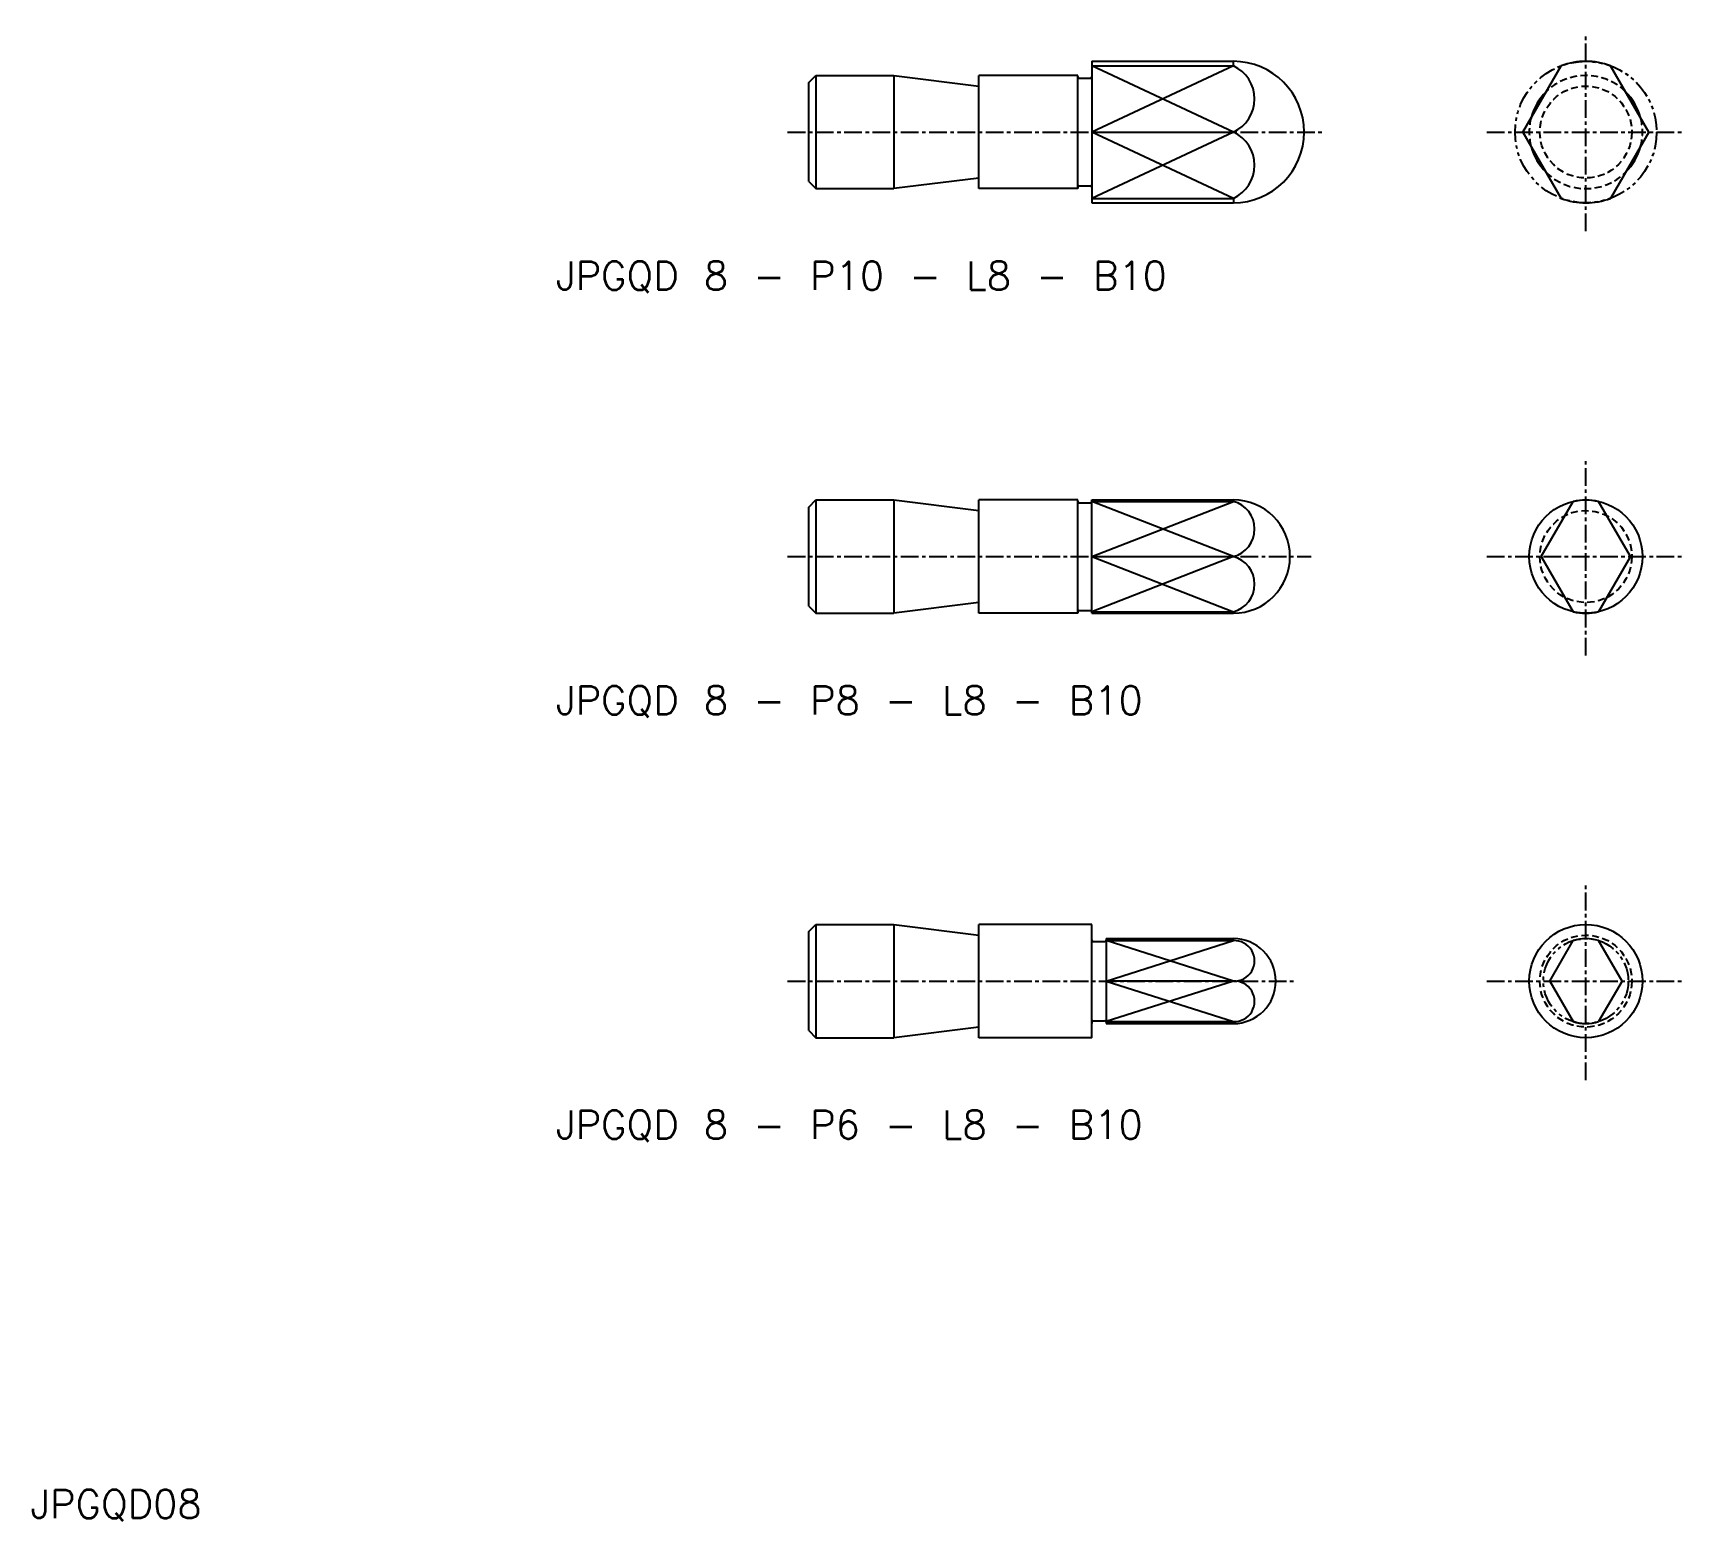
# Model space of a CAD drawing. Extents: x 5 to 122, y 5 to 110.
import ezdxf

# ---------------------------------------------------------------- set-up
doc = ezdxf.new("R2010")
doc.units = 0
for name, pattern in [('CENTER', [2, 1.25, -0.25, 0.25, -0.25]), ('DASHED', [0.75, 0.5, -0.25]), ('PHANTOM', [2.5, 1.25, -0.25, 0.25, -0.25, 0.25, -0.25])]:
    doc.linetypes.add(name, pattern=pattern)
doc.layers.get('0').update_dxf_attribs({"linetype": 'CONTINUOUS'})
doc.layers.add('CENTER', color=1, linetype='CENTER')
doc.styles.get("Standard").update_dxf_attribs({"font": 'txt.shx', "width": 0.8, "bigfont": 'bigfont.shx'})

msp = doc.modelspace()

# ---------------------------------------------------------------- linework, layer by layer
at = {"color": 7, "linetype": 'CONTINUOUS'}
for p, q in [((80, 107.96), (90, 107.96)), ((80, 107.96), (80, 97.96)), ((80, 107.64), (90, 107.64)), ((90, 107.64), (90, 107.96)), ((110.46, 102.96), (113.16, 107.64)), ((119.37, 102.96), (116.66, 107.64)), ((60, 106.46), (60.5, 106.96)), ((60, 99.46), (60, 106.46)), ((60.5, 106.96), (66, 106.96)), ((60.5, 106.96), (60.5, 98.96)), ((66, 106.96), (72, 106.21)), ((66, 106.96), (66, 98.96)), ((79, 106.96), (72, 106.96)), ((72, 98.96), (72, 106.96)), ((79, 106.86), (79, 106.96)), ((79, 98.96), (79, 106.96)), ((79.1, 106.76), (79.9, 106.76)), ((80, 102.96), (90, 102.96)), ((110.46, 102.96), (113.16, 98.27)), ((119.37, 102.96), (116.66, 98.27)), ((60, 99.46), (60.5, 98.96)), ((72, 99.71), (66, 98.96)), ((60.5, 98.96), (66, 98.96)), ((79, 98.96), (72, 98.96)), ((79, 99.06), (79, 98.96)), ((79.1, 99.16), (79.9, 99.16)), ((80, 98.27), (90, 98.27)), ((90, 98.27), (90, 97.96)), ((80, 97.96), (90, 97.96)), ((60, 76.46), (60.5, 76.96)), ((60, 69.46), (60, 76.46)), ((60.5, 76.96), (60.5, 68.96)), ((60.5, 76.96), (66, 76.96)), ((66, 76.96), (72, 76.21)), ((66, 76.96), (66, 68.96)), ((79, 76.96), (72, 76.96)), ((72, 68.96), (72, 76.96)), ((79, 68.96), (79, 76.96)), ((79, 76.86), (79, 76.96)), ((79.1, 76.76), (79.9, 76.76)), ((80, 76.96), (90, 76.96)), ((80, 68.96), (80, 76.96)), ((80, 76.85), (90, 76.85)), ((90, 76.85), (90, 76.96)), ((111.76, 72.96), (114.01, 76.85)), ((118.06, 72.96), (115.81, 76.85)), ((80, 72.96), (90, 72.96)), ((111.76, 72.96), (114.01, 69.06)), ((118.06, 72.96), (115.81, 69.06)), ((60, 69.46), (60.5, 68.96)), ((60.5, 68.96), (66, 68.96)), ((72, 69.71), (66, 68.96)), ((79, 68.96), (72, 68.96)), ((79, 69.06), (79, 68.96)), ((79.1, 69.16), (79.9, 69.16)), ((80, 69.06), (90, 69.06)), ((80, 68.96), (90, 68.96)), ((90, 69.06), (90, 68.96)), ((60, 46.46), (60.5, 46.96)), ((60.5, 46.96), (60.5, 38.96)), ((60.5, 46.96), (66, 46.96)), ((66, 46.96), (72, 46.21)), ((66, 46.96), (66, 38.96)), ((72, 38.96), (72, 46.96)), ((80, 46.96), (72, 46.96)), ((80, 38.96), (80, 46.96)), ((60, 39.46), (60, 46.46)), ((80, 45.86), (80, 45.96)), ((80.1, 45.76), (80.9, 45.76)), ((81, 45.96), (90, 45.96)), ((81, 45.96), (81, 39.96)), ((81, 45.82), (90, 45.82)), ((90, 45.82), (90, 45.96)), ((112.36, 42.96), (114.01, 45.82)), ((117.47, 42.96), (115.81, 45.82)), ((90, 42.96), (81, 42.96)), ((112.36, 42.96), (114.01, 40.1)), ((117.47, 42.96), (115.81, 40.1)), ((72, 39.71), (66, 38.96)), ((80, 40.06), (80, 39.96)), ((80.1, 40.16), (80.9, 40.16)), ((81, 40.1), (90, 40.1)), ((81, 39.96), (90, 39.96)), ((90, 40.1), (90, 39.96)), ((60, 39.46), (60.5, 38.96)), ((60.5, 38.96), (66, 38.96)), ((80, 38.96), (72, 38.96))]:
    msp.add_line(p, q, dxfattribs=at)
at = {"color": 3, "linetype": 'CONTINUOUS'}
for p, q in [((90, 107.64), (80, 102.96)), ((90, 102.96), (80, 107.64)), ((90, 102.96), (80, 98.27)), ((90, 98.27), (80, 102.96)), ((80, 72.96), (90, 76.85)), ((90, 72.96), (80, 76.85)), ((80, 72.96), (90, 69.06)), ((90, 72.96), (80, 69.06)), ((81, 42.96), (90, 45.82)), ((90, 42.96), (81, 45.82)), ((81, 42.96), (90, 40.1)), ((90, 42.96), (81, 40.1))]:
    msp.add_line(p, q, dxfattribs=at)
at = {"color": 3, "linetype": 'PHANTOM'}
for centre, radius in [((114.91, 102.96), 5), ((114.91, 42.96), 3)]:
    msp.add_circle(centre, radius, dxfattribs=at)
at = {"color": 3, "linetype": 'DASHED'}
for centre in [(114.91, 102.96), (114.91, 72.96), (114.91, 42.96)]:
    msp.add_circle(centre, 3.25, dxfattribs=at)
at = {"color": 7, "linetype": 'CONTINUOUS'}
for centre in [(114.91, 72.96), (114.91, 42.96)]:
    msp.add_circle(centre, 4, dxfattribs=at)
for centre, radius, start, end in [((90, 102.96), 5, 270, 90), ((88.92, 105.3), 2.58, 294.7199, 65.2801), ((114.91, 102.96), 5, 69.5127, 110.4873), ((79.1, 106.86), 0.1, 180, 270), ((79.9, 106.86), 0.1, 270, 0), ((114.91, 102.96), 4, 134.656, 165.344), ((114.91, 102.96), 4, 14.656, 45.344), ((88.92, 100.62), 2.58, 294.7199, 65.2801), ((114.91, 102.96), 4, 194.656, 225.344), ((114.91, 102.96), 4, 314.656, 345.344), ((79.1, 99.06), 0.1, 90, 180), ((79.9, 99.06), 0.1, 0, 90), ((114.91, 102.96), 5, 249.5127, 290.4873), ((79.1, 76.86), 0.1, 180, 270), ((79.9, 76.86), 0.1, 270, 0), ((90, 72.96), 4, 270, 90), ((89.48, 74.91), 2.02, 284.8264, 75.1736), ((114.91, 72.96), 4, 76.9971, 103.0029), ((89.48, 71.01), 2.02, 284.8264, 75.1736), ((79.1, 69.06), 0.1, 90, 180), ((79.9, 69.06), 0.1, 0, 90), ((114.91, 72.96), 4, 256.9971, 283.0029), ((80.1, 45.86), 0.1, 180, 270), ((80.9, 45.86), 0.1, 270, 0), ((90, 42.96), 3, 270, 90), ((90.07, 44.39), 1.43, 267.2992, 92.7008), ((114.91, 42.96), 3, 72.5424, 107.4576), ((90.07, 41.53), 1.43, 267.2992, 92.7008), ((80.1, 40.06), 0.1, 90, 180), ((80.9, 40.06), 0.1, 0, 90), ((114.91, 42.96), 3, 252.5424, 287.4576)]:
    msp.add_arc(centre, radius, start, end, dxfattribs=at)
at = {"color": 3, "linetype": 'DASHED'}
for start, end in [(45.344, 134.656), (165.344, 194.656), (345.344, 14.656), (225.344, 314.656)]:
    msp.add_arc((114.91, 102.96), 4, start, end, dxfattribs=at)
at = {"layer": 'CENTER', "color": 1, "linetype": 'CENTER'}
for p, q in [((114.91, 95.96), (114.91, 109.96)), ((58.5, 102.96), (96.5, 102.96)), ((107.91, 102.96), (121.91, 102.96)), ((114.91, 65.96), (114.91, 79.96)), ((58.5, 72.96), (95.5, 72.96)), ((107.91, 72.96), (121.91, 72.96)), ((114.91, 35.96), (114.91, 49.96)), ((58.5, 42.96), (94.5, 42.96)), ((107.91, 42.96), (121.91, 42.96))]:
    msp.add_line(p, q, dxfattribs=at)

# ---------------------------------------------------------------- texts
at = {"color": 7, "linetype": 'CONTINUOUS'}
for s, p in [('JPGQD 8 - P10 - L8 - B10', (42.14, 91.81)), ('JPGQD 8 - P8 - L8 - B10', (42.14, 61.81)), ('JPGQD 8 - P6 - L8 - B10', (42.14, 31.81)), ('JPGQD08', (5, 5))]:
    msp.add_text(s, height=2, dxfattribs=at).set_placement(p)

doc.saveas('drawing.dxf')
